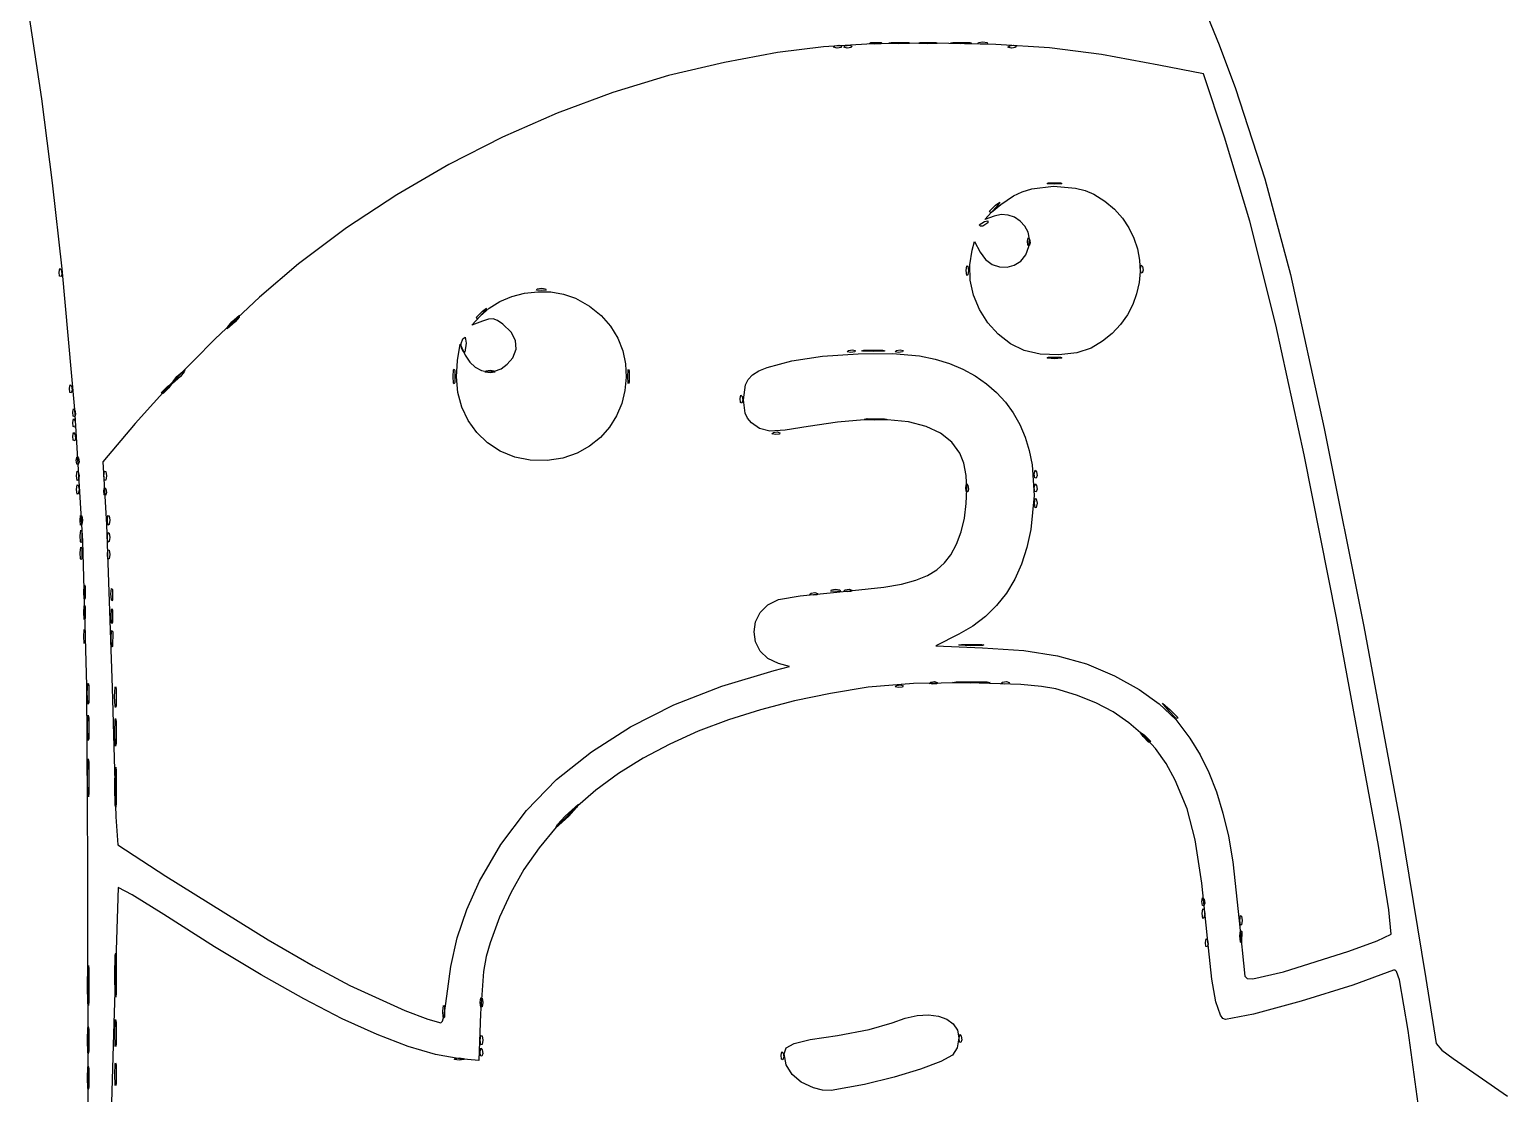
# Model space of a CAD drawing. Extents: x 72 to 326, y 6 to 378.
# Drawn here: x 116.8 to 279.3, y 154.1 to 271.1 of the extents above; entities that cross this region are included whole.
import ezdxf

# ---------------------------------------------------------------- set-up
doc = ezdxf.new("R2010")
doc.units = 0

msp = doc.modelspace()

# ---------------------------------------------------------------- linework, layer by layer
at = {"layer": 'Image'}
for p, q in [((245.723692, 274.089686), (247.636172, 269.424376)), ((118.149953, 263.48301), (116.806616, 272.471205)), ((199.049024, 268.572126), (193.228309, 267.49689)), ((204.109859, 269.216263), (199.049024, 268.572126)), ((209.468443, 269.526141), (204.109859, 269.216263)), ((205.224019, 269.156913), (205.3873, 269.308857)), ((205.614647, 269.081513), (205.224019, 269.156913)), ((205.3873, 269.30884), (205.802893, 269.381642)), ((205.3873, 269.308857), (205.3873, 269.30884)), ((206.057235, 269.127316), (205.614647, 269.081513)), ((205.802893, 269.381642), (206.108535, 269.27915)), ((206.108535, 269.27915), (206.057235, 269.127316)), ((206.352289, 269.156804), (206.51557, 269.308748)), ((206.742917, 269.081404), (206.352289, 269.156804)), ((206.51557, 269.308731), (206.931163, 269.381533)), ((206.51557, 269.308748), (206.51557, 269.308731)), ((207.185505, 269.127207), (206.742917, 269.081404)), ((206.931163, 269.381533), (207.236805, 269.279041)), ((207.236805, 269.279041), (207.185505, 269.127207)), ((209.183678, 269.561694), (209.322202, 269.688297)), ((209.785413, 269.500887), (209.183678, 269.561694)), ((209.3222, 269.688325), (210.45109, 269.674355)), ((209.322202, 269.688297), (209.3222, 269.688325)), ((216.182409, 269.5986), (209.468443, 269.526141)), ((210.446622, 269.546091), (209.785413, 269.500887)), ((210.541869, 269.602686), (210.446622, 269.546091)), ((210.45109, 269.674355), (210.541869, 269.602686)), ((211.322493, 269.636699), (211.577837, 269.698137)), ((211.396035, 269.585638), (211.322493, 269.636699)), ((212.41933, 269.535741), (211.396035, 269.585638)), ((211.577837, 269.698137), (211.57784, 269.698109)), ((211.57784, 269.698109), (213.45932, 269.693001)), ((213.500943, 269.579818), (212.41933, 269.535741)), ((213.45932, 269.693001), (213.637597, 269.630351)), ((213.637597, 269.630351), (213.500943, 269.579818)), ((214.575429, 269.630222), (214.770558, 269.693541)), ((214.670017, 269.578369), (214.575429, 269.630222)), ((215.617224, 269.530465), (214.670017, 269.578369)), ((214.770558, 269.693541), (214.77056, 269.693541)), ((214.77056, 269.693541), (216.46389, 269.693541)), ((216.564431, 269.578369), (215.617224, 269.530465)), ((223.068417, 269.476401), (216.182409, 269.5986)), ((216.46389, 269.693541), (216.65902, 269.630222)), ((216.65902, 269.630222), (216.564431, 269.578369)), ((218.095819, 269.636699), (218.351167, 269.698137)), ((218.169361, 269.585638), (218.095819, 269.636699)), ((219.19266, 269.535741), (218.169361, 269.585638)), ((218.351167, 269.698137), (218.35117, 269.698109)), ((218.35117, 269.698109), (220.23265, 269.693001)), ((220.274273, 269.579818), (219.19266, 269.535741)), ((220.23265, 269.693001), (220.410927, 269.630351)), ((220.410927, 269.630351), (220.274273, 269.579818)), ((221.112542, 269.542736), (221.1684, 269.676782)), ((221.638768, 269.486982), (221.112542, 269.542736)), ((221.1684, 269.676782), (221.638769, 269.755073)), ((221.1684, 269.676782), (221.1684, 269.676782)), ((222.164996, 269.542737), (221.638768, 269.486982)), ((221.638769, 269.755073), (222.109139, 269.676782)), ((222.109139, 269.676782), (222.164996, 269.542737)), ((228.985723, 269.087624), (223.068417, 269.476401)), ((224.414487, 269.156804), (224.577769, 269.308748)), ((224.805116, 269.081404), (224.414487, 269.156804)), ((224.577769, 269.308748), (224.57777, 269.308731)), ((224.57777, 269.308731), (224.993362, 269.381533)), ((225.247704, 269.127207), (224.805116, 269.081404)), ((224.993362, 269.381533), (225.299005, 269.279041)), ((225.299005, 269.279041), (225.247704, 269.127207)), ((234.710246, 268.357707), (228.985723, 269.087624)), ((241.017909, 267.21209), (234.710246, 268.357707)), ((247.636172, 269.424376), (249.429596, 264.63886)), ((193.228309, 267.49689), (187.084804, 266.045088)), ((245.909759, 266.228908), (241.017909, 267.21209)), ((187.084804, 266.045088), (180.940407, 264.177717)), ((248.228099, 259.267428), (245.909759, 266.228908)), ((119.344484, 254.248829), (118.149953, 263.48301)), ((180.940407, 264.177717), (174.836621, 261.914397)), ((249.429596, 264.63886), (252.672691, 254.680715)), ((174.836621, 261.914397), (168.814946, 259.27475)), ((168.814946, 259.27475), (162.916886, 256.278395)), ((251.00997, 250.028745), (248.228099, 259.267428)), ((162.916886, 256.278395), (157.183942, 252.944953)), ((120.387, 244.78), (119.344484, 254.248829)), ((225.958952, 253.255327), (227.034309, 253.57766)), ((227.034309, 253.57766), (229.424406, 253.86578)), ((228.729906, 254.192412), (228.881673, 254.259231)), ((228.803475, 254.137692), (228.729906, 254.192412)), ((229.54019, 254.08714), (228.803475, 254.137692)), ((228.88167, 254.259231), (230.19871, 254.259231)), ((228.881673, 254.259231), (228.88167, 254.259231)), ((229.424406, 253.86578), (231.825653, 253.672414)), ((230.276908, 254.137692), (229.54019, 254.08714)), ((230.19871, 254.259231), (230.350477, 254.192412)), ((230.350477, 254.192412), (230.276908, 254.137692)), ((231.825653, 253.672414), (232.914946, 253.39289)), ((252.672691, 254.680715), (255.47981, 244.16226)), ((157.183942, 252.944953), (151.657615, 249.294045)), ((223.049077, 251.790061), (223.51945, 252.118357)), ((223.51945, 252.118357), (223.191153, 251.647985)), ((223.613101, 251.873786), (225.024994, 252.815365)), ((225.024994, 252.815365), (225.958952, 253.255327)), ((232.914946, 253.39289), (233.868414, 252.990252)), ((233.868414, 252.990252), (235.079498, 252.233023)), ((235.079498, 252.233023), (236.125028, 251.354409)), ((221.862952, 250.197156), (222.597074, 251.008355)), ((222.879752, 250.583747), (221.862952, 250.197156)), ((222.39056, 251.131541), (223.049077, 251.790061)), ((222.446524, 250.993433), (222.39056, 251.131541)), ((222.39056, 251.131541), (222.39056, 251.131541)), ((222.606513, 251.038568), (222.446524, 250.993433)), ((222.597074, 251.008355), (223.613101, 251.873786)), ((223.191153, 251.647985), (222.606513, 251.038568)), ((223.666963, 250.759422), (222.879752, 250.583747)), ((224.433108, 250.707606), (223.666963, 250.759422)), ((225.144877, 250.45727), (224.433108, 250.707606)), ((225.76896, 250.037385), (225.144877, 250.45727)), ((236.125028, 251.354409), (237.005324, 250.371828)), ((237.005324, 250.371828), (237.720704, 249.302697)), ((151.657615, 249.294045), (146.379409, 245.34529)), ((221.26167, 249.632171), (221.845658, 250.004159)), ((221.377168, 249.488332), (221.26167, 249.632171)), ((221.26167, 249.632171), (221.26167, 249.632171)), ((221.647839, 249.495849), (221.377168, 249.488332)), ((222.199745, 249.856272), (221.647839, 249.495849)), ((221.845658, 250.004159), (222.197716, 250.058393)), ((222.197716, 250.058393), (222.199745, 249.856272)), ((226.272048, 249.47692), (225.76896, 250.037385)), ((226.620831, 248.804846), (226.272048, 249.47692)), ((226.781998, 248.050135), (226.620831, 248.804846)), ((237.720704, 249.302697), (238.271487, 248.164433)), ((253.87939, 238.61344), (251.00997, 250.028745)), ((220.47884, 246.8497), (220.749059, 247.790439)), ((220.749059, 247.790439), (221.368152, 246.613079)), ((226.374058, 246.32823), (226.722242, 247.241757)), ((226.5601, 247.82244), (226.6355, 248.213068)), ((226.560117, 247.822441), (226.5601, 247.82244)), ((226.605919, 247.379852), (226.560117, 247.822441)), ((226.757754, 247.328552), (226.605919, 247.379852)), ((226.6355, 248.213068), (226.787444, 248.049787)), ((226.722242, 247.241757), (226.781998, 248.050135)), ((226.860246, 247.634194), (226.757754, 247.328552)), ((226.787444, 248.049787), (226.860246, 247.634194)), ((238.271487, 248.164433), (238.657995, 246.974453)), ((220.202017, 245.221661), (220.47884, 246.8497)), ((221.368152, 246.613079), (221.951775, 245.808964)), ((221.951775, 245.808964), (222.676071, 245.270694)), ((225.11197, 245.182728), (225.817933, 245.639613)), ((225.817933, 245.639613), (226.374058, 246.32823)), ((238.657995, 246.974453), (238.880544, 245.750175)), ((238.880544, 245.750175), (238.939456, 244.509015)), ((120.0678, 244.43565), (120.1432, 244.826278)), ((120.067814, 244.43565), (120.0678, 244.43565)), ((120.113617, 243.993062), (120.067814, 244.43565)), ((120.265454, 243.941762), (120.113617, 243.993062)), ((120.1432, 244.826278), (120.295144, 244.662997)), ((120.367946, 244.247404), (120.265454, 243.941762)), ((120.295144, 244.662997), (120.367946, 244.247404)), ((121.781373, 229.294192), (120.387, 244.78)), ((146.379409, 245.34529), (142.088997, 241.664164)), ((219.8159, 244.592441), (219.871654, 245.118667)), ((219.871655, 244.066213), (219.8159, 244.592441)), ((219.8159, 244.592441), (219.8159, 244.592441)), ((219.871654, 245.118667), (220.0057, 245.062809)), ((220.0057, 244.12207), (219.871655, 244.066213)), ((220.0057, 245.062809), (220.083991, 244.59244)), ((220.083991, 244.59244), (220.0057, 244.12207)), ((220.26552, 243.553395), (220.202017, 245.221661)), ((222.676071, 245.270694), (223.482937, 244.991447)), ((223.482937, 244.991447), (224.314271, 244.964399)), ((224.314271, 244.964399), (225.11197, 245.182728)), ((238.939456, 244.509015), (238.835048, 243.26839)), ((238.9779, 244.81207), (239.0533, 245.202699)), ((238.977917, 244.812071), (238.9779, 244.81207)), ((239.023719, 244.369483), (238.977917, 244.812071)), ((239.175554, 244.318182), (239.023719, 244.369483)), ((239.0533, 245.202699), (239.205244, 245.039417)), ((239.278046, 244.623825), (239.175554, 244.318182)), ((239.205244, 245.039417), (239.278046, 244.623825)), ((255.47981, 244.16226), (259.202193, 227.216751)), ((171.253714, 242.099111), (172.700522, 242.271386)), ((172.570145, 242.449954), (172.626, 242.584)), ((173.096371, 242.3942), (172.570145, 242.449954)), ((172.626, 242.584), (173.09637, 242.662291)), ((172.626, 242.584), (172.626, 242.584)), ((172.700522, 242.271386), (174.147085, 242.24312)), ((173.09637, 242.662291), (173.566739, 242.584)), ((173.622596, 242.449955), (173.096371, 242.3942)), ((173.566739, 242.584), (173.622596, 242.449955)), ((174.147085, 242.24312), (175.548438, 242.005842)), ((220.640655, 241.900415), (220.26552, 243.553395)), ((238.835048, 243.26839), (238.567641, 242.045718)), ((142.088997, 241.664164), (137.231318, 237.07912)), ((167.361463, 240.463731), (168.539221, 241.186815)), ((168.539221, 241.186815), (169.851626, 241.734764)), ((169.851626, 241.734764), (171.253714, 242.099111)), ((175.548438, 242.005842), (176.859618, 241.551084)), ((176.859618, 241.551084), (178.400193, 240.694155)), ((178.400193, 240.694155), (179.683759, 239.656895)), ((221.298729, 240.318232), (220.640655, 241.900415)), ((238.137553, 240.858416), (237.545105, 239.7239)), ((238.567641, 242.045718), (238.137553, 240.858416)), ((139.417298, 238.948), (138.54806, 238.195407)), ((138.61525, 238.416481), (139.041, 238.948)), ((139.041, 238.948), (139.910238, 239.70059)), ((139.041, 238.948), (139.041, 238.948)), ((139.843048, 239.479517), (139.417298, 238.948)), ((139.910238, 239.70059), (139.843048, 239.479517)), ((165.462601, 238.595729), (166.363318, 239.573984)), ((166.637511, 239.039207), (165.462601, 238.595729)), ((165.9462, 239.46651), (166.604717, 240.12503)), ((166.002164, 239.328402), (165.9462, 239.46651)), ((165.9462, 239.46651), (165.9462, 239.46651)), ((166.162153, 239.373537), (166.002164, 239.328402)), ((166.74679, 239.982954), (166.162153, 239.373537)), ((166.363318, 239.573984), (167.361463, 240.463731)), ((166.604717, 240.12503), (167.075089, 240.453326)), ((167.286936, 239.244314), (166.637511, 239.039207)), ((167.075089, 240.453326), (166.74679, 239.982954)), ((167.789373, 239.269753), (167.286936, 239.244314)), ((168.270318, 239.096682), (167.789373, 239.269753)), ((168.855271, 238.706261), (168.270318, 239.096682)), ((179.683759, 239.656895), (180.715784, 238.470517)), ((222.211046, 238.862358), (221.298729, 240.318232)), ((237.545105, 239.7239), (236.790614, 238.659589)), ((138.54806, 238.195407), (138.61525, 238.416481)), ((169.769353, 237.831933), (168.855271, 238.706261)), ((170.261523, 236.901731), (169.769353, 237.831933)), ((180.715784, 238.470517), (181.501733, 237.166238)), ((223.348913, 237.588303), (222.211046, 238.862358)), ((224.683636, 236.55158), (223.348913, 237.588303)), ((235.874402, 237.682899), (234.796786, 236.811248)), ((236.790614, 238.659589), (235.874402, 237.682899)), ((257.002664, 224.30773), (253.87939, 238.61344)), ((137.231318, 237.07912), (132.462834, 232.233286)), ((163.87667, 234.6968), (164.154755, 236.50153)), ((164.154755, 236.50153), (164.732621, 235.30018)), ((164.291243, 236.577404), (164.471477, 237.100134)), ((164.32935, 236.065324), (164.291243, 236.577404)), ((164.32935, 236.065319), (164.32935, 236.065324)), ((164.53461, 235.654466), (164.32935, 236.065319)), ((164.471477, 237.100134), (164.732267, 237.275039)), ((164.812957, 236.59564), (164.687999, 235.610694)), ((164.732267, 237.275039), (164.812957, 236.59564)), ((169.940601, 235.008371), (170.321899, 235.949322)), ((170.321899, 235.949322), (170.261523, 236.901731)), ((181.501733, 237.166238), (182.047076, 235.775271)), ((182.047076, 235.775271), (182.35728, 234.328831)), ((206.728623, 235.666012), (206.891905, 235.817954)), ((206.891905, 235.81794), (207.307496, 235.890742)), ((206.891905, 235.817954), (206.891905, 235.81794)), ((207.307496, 235.890742), (207.61314, 235.78825)), ((207.61314, 235.78825), (207.561838, 235.636415)), ((208.324667, 235.769486), (208.56316, 235.830354)), ((208.440275, 235.71964), (208.324667, 235.769486)), ((209.59797, 235.673591), (208.440275, 235.71964)), ((208.56315, 235.830354), (210.63278, 235.830354)), ((208.56316, 235.830354), (208.56315, 235.830354)), ((210.755663, 235.71964), (209.59797, 235.673591)), ((210.63278, 235.830354), (210.871271, 235.769486)), ((210.871271, 235.769486), (210.755663, 235.71964)), ((211.996762, 235.666012), (212.160044, 235.817954)), ((212.160044, 235.817954), (212.160045, 235.81794)), ((212.160045, 235.81794), (212.575637, 235.890742)), ((212.575637, 235.890742), (212.88128, 235.78825)), ((212.88128, 235.78825), (212.829979, 235.636415)), ((226.18652, 235.8077), (224.683636, 236.55158)), ((226.186526, 235.807663), (226.18652, 235.8077)), ((227.951913, 235.414011), (226.186526, 235.807663)), ((233.558086, 236.062052), (231.982869, 235.553117)), ((234.796786, 236.811248), (233.558086, 236.062052)), ((163.74784, 232.903192), (163.87667, 234.6968)), ((164.687999, 235.610694), (164.53461, 235.654466)), ((164.732621, 235.30018), (165.221893, 234.521822)), ((165.221893, 234.521822), (165.820246, 233.951908)), ((168.675732, 233.791913), (169.347937, 234.290636)), ((169.347937, 234.290636), (169.940601, 235.008371)), ((182.35728, 234.328831), (182.437812, 232.858133)), ((197.942403, 233.945955), (200.635438, 234.647472)), ((200.635438, 234.647472), (204.018518, 235.164596)), ((204.018518, 235.164596), (207.923107, 235.44895)), ((207.119252, 235.590613), (206.728623, 235.666012)), ((207.561838, 235.636415), (207.119252, 235.590613)), ((207.923107, 235.44895), (211.698835, 235.474308)), ((211.698835, 235.474308), (214.695338, 235.214445)), ((212.387391, 235.590613), (211.996762, 235.666012)), ((212.829979, 235.636415), (212.387391, 235.590613)), ((214.695338, 235.214445), (216.399556, 234.847129)), ((216.399556, 234.847129), (217.988834, 234.35343)), ((217.988834, 234.35343), (219.46095, 233.736813)), ((229.999086, 235.333133), (227.951913, 235.414011)), ((228.729941, 235.000869), (228.881708, 235.06769)), ((228.80351, 234.946149), (228.729941, 235.000869)), ((229.540225, 234.895597), (228.80351, 234.946149)), ((228.881705, 235.06769), (230.198745, 235.06769)), ((228.881708, 235.06769), (228.881705, 235.06769)), ((230.276943, 234.946149), (229.540225, 234.895597)), ((231.982869, 235.553117), (229.999086, 235.333133)), ((230.198745, 235.06769), (230.350512, 235.000869)), ((230.350512, 235.000869), (230.276943, 234.946149)), ((133.396603, 232.92682), (132.527365, 232.17423)), ((132.594555, 232.395303), (133.020305, 232.92682)), ((133.020305, 232.92682), (133.889543, 233.679413)), ((133.020305, 232.92682), (133.020305, 232.92682)), ((133.822353, 233.458339), (133.396603, 232.92682)), ((133.889543, 233.679413), (133.822353, 233.458339)), ((163.399405, 232.92682), (163.449957, 233.663537)), ((163.399405, 232.926817), (163.399405, 232.92682)), ((163.449957, 232.190102), (163.399405, 232.926817)), ((163.449957, 233.663537), (163.504677, 233.737106)), ((163.504677, 233.737106), (163.571496, 233.58534)), ((163.571496, 233.58534), (163.571496, 232.2683)), ((163.912637, 231.18756), (163.74784, 232.903192)), ((165.820246, 233.951908), (166.496244, 233.592198)), ((166.496244, 233.592198), (167.218448, 233.444455)), ((166.926565, 233.418228), (166.98242, 233.552274)), ((167.452791, 233.362474), (166.926565, 233.418228)), ((166.98242, 233.552274), (167.452791, 233.630565)), ((166.98242, 233.552274), (166.98242, 233.552274)), ((167.218448, 233.444455), (167.955424, 233.510439)), ((167.452791, 233.630565), (167.923162, 233.552274)), ((167.979017, 233.418229), (167.452791, 233.362474)), ((167.923162, 233.552274), (167.979017, 233.418229)), ((167.955424, 233.510439), (168.675732, 233.791913)), ((182.437812, 232.858133), (182.294139, 231.394393)), ((182.590505, 232.92682), (182.641057, 233.663537)), ((182.590505, 232.926817), (182.590505, 232.92682)), ((182.641057, 232.190102), (182.590505, 232.926817)), ((182.641057, 233.663537), (182.695777, 233.737106)), ((182.695777, 233.737106), (182.762598, 233.58534)), ((182.762598, 233.58534), (182.762598, 232.2683)), ((195.529051, 232.007342), (195.838724, 232.62154)), ((195.838724, 232.62154), (196.323393, 233.132682)), ((196.323393, 233.132682), (197.01423, 233.565807)), ((197.01423, 233.565807), (197.942403, 233.945955)), ((219.46095, 233.736813), (220.813686, 233.000744)), ((220.813686, 233.000744), (222.044823, 232.14869)), ((121.196705, 231.64114), (121.272105, 232.031769)), ((121.196719, 231.641141), (121.196705, 231.64114)), ((121.242522, 231.198554), (121.196719, 231.641141)), ((121.394359, 231.147252), (121.242522, 231.198554)), ((121.272105, 232.031769), (121.424049, 231.868487)), ((121.496851, 231.452896), (121.394359, 231.147252)), ((121.424049, 231.868487), (121.496851, 231.452896)), ((132.462834, 232.233286), (128.440009, 227.76979)), ((131.327, 231.188), (131.98552, 231.846517)), ((131.382964, 231.049891), (131.327, 231.188)), ((131.327, 231.188), (131.327, 231.188)), ((131.542953, 231.095026), (131.382964, 231.049891)), ((132.127593, 231.704444), (131.542953, 231.095026)), ((131.98552, 231.846517), (132.45589, 232.174816)), ((132.45589, 232.174816), (132.127593, 231.704444)), ((132.527365, 232.17423), (132.594555, 232.395303)), ((163.504677, 232.116533), (163.449957, 232.190102)), ((163.571496, 232.2683), (163.504677, 232.116533)), ((164.355028, 229.57703), (163.912637, 231.18756)), ((182.294139, 231.394393), (181.93173, 229.968824)), ((182.695777, 232.116533), (182.641057, 232.190102)), ((182.762598, 232.2683), (182.695777, 232.116533)), ((194.9514, 230.512325), (195.026799, 230.902954)), ((195.026799, 230.902954), (195.178741, 230.739672)), ((195.310018, 230.369622), (195.529051, 232.007342)), ((222.044823, 232.14869), (223.152139, 231.184118)), ((223.152139, 231.184118), (224.133417, 230.110492)), ((121.5737, 229.007145), (121.6491, 229.397774)), ((121.6491, 229.397774), (121.801044, 229.234492)), ((122.649234, 214.810035), (121.781373, 229.294192)), ((121.801044, 229.234492), (121.873846, 228.8189)), ((165.058979, 228.098726), (164.355028, 229.57703)), ((181.93173, 229.968824), (181.356051, 228.612641)), ((194.951414, 230.512325), (194.9514, 230.512325)), ((194.997217, 230.069739), (194.951414, 230.512325)), ((195.149051, 230.018437), (194.997217, 230.069739)), ((195.251543, 230.324081), (195.149051, 230.018437)), ((195.178741, 230.739672), (195.251543, 230.324081)), ((195.50005, 228.902819), (195.310018, 230.369622)), ((224.133417, 230.110492), (224.986437, 228.931281)), ((121.573717, 229.007146), (121.5737, 229.007145)), ((121.619519, 228.564558), (121.573717, 229.007146)), ((121.57442, 227.878124), (121.64982, 228.268753)), ((121.574437, 227.878124), (121.57442, 227.878124)), ((121.620239, 227.435537), (121.574437, 227.878124)), ((121.771354, 228.513257), (121.619519, 228.564558)), ((121.64982, 228.268753), (121.801764, 228.105471)), ((121.873846, 228.8189), (121.771354, 228.513257)), ((121.874566, 227.689879), (121.772074, 227.384236)), ((121.801764, 228.105471), (121.874566, 227.689879)), ((128.440009, 227.76979), (124.875039, 223.55367)), ((166.008457, 226.779776), (165.058979, 228.098726)), ((181.356051, 228.612641), (180.57257, 227.357059)), ((195.782761, 228.349498), (195.50005, 228.902819)), ((196.221691, 227.829622), (195.782761, 228.349498)), ((197.081235, 227.204127), (196.221691, 227.829622)), ((205.666197, 227.931713), (202.447681, 227.431189)), ((208.580621, 228.181503), (205.666197, 227.931713)), ((211.180932, 228.182313), (208.580621, 228.181503)), ((208.688549, 228.243659), (208.943897, 228.305098)), ((208.762091, 228.192596), (208.688549, 228.243659)), ((209.78539, 228.142699), (208.762091, 228.192596)), ((208.943897, 228.305098), (208.9439, 228.30507)), ((208.9439, 228.30507), (210.82538, 228.299962)), ((210.867003, 228.186778), (209.78539, 228.142699)), ((210.82538, 228.299962), (211.003657, 228.237312)), ((211.003657, 228.237312), (210.867003, 228.186778)), ((213.45711, 227.935898), (211.180932, 228.182313)), ((215.399134, 227.444011), (213.45711, 227.935898)), ((224.986437, 228.931281), (225.708978, 227.64995)), ((225.708978, 227.64995), (226.298821, 226.269965)), ((121.573, 226.373), (121.6484, 226.763628)), ((121.573017, 226.373), (121.573, 226.373)), ((121.618819, 225.930412), (121.573017, 226.373)), ((121.772074, 227.384236), (121.620239, 227.435537)), ((121.6484, 226.763628), (121.800344, 226.600347)), ((121.873146, 226.184754), (121.770654, 225.879112)), ((121.800344, 226.600347), (121.873146, 226.184754)), ((167.187428, 225.647304), (166.008457, 226.779776)), ((179.586754, 226.233294), (178.404072, 225.272558)), ((180.57257, 227.357059), (179.586754, 226.233294)), ((198.219987, 226.94109), (197.081235, 227.204127)), ((199.916088, 227.022711), (198.219987, 226.94109)), ((198.450818, 226.634992), (198.614099, 226.786934)), ((198.841446, 226.559593), (198.450818, 226.634992)), ((198.614099, 226.786934), (198.6141, 226.78692)), ((198.6141, 226.78692), (199.029693, 226.859722)), ((199.284035, 226.605395), (198.841446, 226.559593)), ((199.029693, 226.859722), (199.335335, 226.75723)), ((199.335335, 226.75723), (199.284035, 226.605395)), ((202.447681, 227.431189), (199.916088, 227.022711)), ((216.996984, 226.708406), (215.399134, 227.444011)), ((218.24064, 225.730837), (216.996984, 226.708406)), ((226.298821, 226.269965), (226.753748, 224.794793)), ((259.202193, 227.216751), (263.543775, 205.438935)), ((121.770654, 225.879112), (121.618819, 225.930412)), ((168.57986, 224.728437), (167.187428, 225.647304)), ((170.16972, 224.0503), (168.57986, 224.728437)), ((177.02999, 224.506069), (175.469976, 223.965039)), ((178.404072, 225.272558), (177.02999, 224.506069)), ((219.120081, 224.513059), (218.24064, 225.730837)), ((219.545263, 223.388617), (219.120081, 224.513059)), ((226.753748, 224.794793), (227.071537, 223.2279)), ((260.546099, 206.397828), (257.002664, 224.30773)), ((121.95, 223.739), (122.025399, 224.129629)), ((121.950014, 223.739), (121.95, 223.739)), ((121.995817, 223.296414), (121.950014, 223.739)), ((122.147651, 223.245112), (121.995817, 223.296414)), ((122.025399, 224.129629), (122.177341, 223.966347)), ((122.250143, 223.550756), (122.147651, 223.245112)), ((122.177341, 223.966347), (122.250143, 223.550756)), ((124.875039, 223.55367), (125.283719, 216.66906)), ((170.169748, 224.050251), (170.16972, 224.0503)), ((171.878332, 223.722867), (170.169748, 224.050251)), ((173.729498, 223.680684), (171.878332, 223.722867)), ((175.469976, 223.965039), (173.729498, 223.680684)), ((219.801332, 222.03752), (219.545263, 223.388617)), ((227.071537, 223.2279), (227.286828, 219.832817)), ((121.98042, 222.014184), (122.036174, 222.54041)), ((122.036175, 221.487956), (121.98042, 222.014184)), ((121.98042, 222.014184), (121.98042, 222.014184)), ((122.036174, 222.54041), (122.17022, 222.484552)), ((122.17022, 221.543813), (122.036175, 221.487956)), ((122.17022, 222.484552), (122.248511, 222.014183)), ((122.248511, 222.014183), (122.17022, 221.543813)), ((124.99079, 222.014184), (125.046544, 222.54041)), ((125.046545, 221.487956), (124.99079, 222.014184)), ((124.99079, 222.014184), (124.99079, 222.014184)), ((125.046544, 222.54041), (125.18059, 222.484552)), ((125.18059, 221.543813), (125.046545, 221.487956)), ((125.18059, 222.484552), (125.258881, 222.014183)), ((125.258881, 222.014183), (125.18059, 221.543813)), ((219.7866, 220.729128), (219.862, 221.119756)), ((219.894739, 220.533996), (219.801332, 222.03752)), ((219.862, 221.119756), (220.013944, 220.956475)), ((227.31242, 222.23416), (227.38782, 222.624789)), ((227.312434, 222.234161), (227.31242, 222.23416)), ((227.358237, 221.791573), (227.312434, 222.234161)), ((227.31342, 220.728504), (227.38882, 221.119132)), ((227.510074, 221.740272), (227.358237, 221.791573)), ((227.38782, 222.624789), (227.539764, 222.461507)), ((227.38882, 221.119132), (227.540764, 220.955851)), ((227.612566, 222.045915), (227.510074, 221.740272)), ((227.539764, 222.461507), (227.612566, 222.045915)), ((121.97942, 220.50947), (122.035174, 221.035698)), ((122.035175, 219.983245), (121.97942, 220.50947)), ((121.97942, 220.50947), (121.97942, 220.50947)), ((122.035174, 221.035698), (122.16922, 220.979841)), ((122.16922, 220.039102), (122.035175, 219.983245)), ((122.16922, 220.979841), (122.247511, 220.509471)), ((122.247511, 220.509471), (122.16922, 220.039102)), ((124.96, 220.35283), (125.0354, 220.743459)), ((124.960017, 220.352831), (124.96, 220.35283)), ((125.005819, 219.910244), (124.960017, 220.352831)), ((125.157654, 219.858942), (125.005819, 219.910244)), ((125.0354, 220.743459), (125.187344, 220.580177)), ((125.260146, 220.164586), (125.157654, 219.858942)), ((125.187344, 220.580177), (125.260146, 220.164586)), ((219.786617, 220.729129), (219.7866, 220.729128)), ((219.832419, 220.28654), (219.786617, 220.729129)), ((219.831938, 218.95227), (219.894739, 220.533996)), ((219.984254, 220.23524), (219.832419, 220.28654)), ((220.086746, 220.540882), (219.984254, 220.23524)), ((220.013944, 220.956475), (220.086746, 220.540882)), ((227.286828, 219.832817), (226.926938, 216.112445)), ((227.313434, 220.728504), (227.31342, 220.728504)), ((227.359237, 220.285916), (227.313434, 220.728504)), ((227.34242, 219.00429), (227.398174, 219.530516)), ((227.511074, 220.234616), (227.359237, 220.285916)), ((227.398174, 219.530516), (227.53222, 219.474661)), ((227.613566, 220.540258), (227.511074, 220.234616)), ((227.53222, 219.474661), (227.610511, 219.00429)), ((227.540764, 220.955851), (227.613566, 220.540258)), ((219.619381, 217.366568), (219.831938, 218.95227)), ((227.398175, 218.478064), (227.34242, 219.00429)), ((227.34242, 219.00429), (227.34242, 219.00429)), ((227.53222, 218.533919), (227.398175, 218.478064)), ((227.610511, 219.00429), (227.53222, 218.533919)), ((122.35563, 217.12296), (122.411384, 217.649188)), ((122.411384, 216.596735), (122.35563, 217.12296)), ((122.35563, 217.12296), (122.35563, 217.12296)), ((122.411384, 217.649188), (122.54543, 217.593331)), ((122.54543, 216.652592), (122.411384, 216.596735)), ((122.54543, 217.593331), (122.623721, 217.122961)), ((122.623721, 217.122961), (122.54543, 216.652592)), ((125.283719, 216.66906), (125.889088, 198.68376)), ((125.36642, 217.12281), (125.422174, 217.649038)), ((125.422175, 216.596585), (125.36642, 217.12281)), ((125.36642, 217.12281), (125.36642, 217.12281)), ((125.422174, 217.649038), (125.55622, 217.593181)), ((125.55622, 216.652442), (125.422175, 216.596585)), ((125.55622, 217.593181), (125.634511, 217.122811)), ((125.634511, 217.122811), (125.55622, 216.652442)), ((219.263521, 215.851114), (219.619381, 217.366568)), ((122.369972, 215.428998), (122.37, 215.429)), ((122.415176, 214.767789), (122.369972, 215.428998)), ((122.37, 215.429), (122.430807, 216.030735)), ((122.471771, 214.672542), (122.415176, 214.767789)), ((122.430807, 216.030735), (122.55741, 215.892211)), ((122.54344, 214.763321), (122.471771, 214.672542)), ((122.55741, 215.892211), (122.54344, 214.763321)), ((123.095945, 198.889681), (122.649234, 214.810035)), ((125.36642, 215.240854), (125.422174, 215.76708)), ((125.422175, 214.714626), (125.36642, 215.240854)), ((125.36642, 215.240854), (125.36642, 215.240854)), ((125.422174, 215.76708), (125.55622, 215.711222)), ((125.55622, 214.770483), (125.422175, 214.714626)), ((125.55622, 215.711222), (125.634511, 215.240853)), ((125.634511, 215.240853), (125.55622, 214.770483)), ((218.77081, 214.480136), (219.263521, 215.851114)), ((226.926938, 216.112445), (226.498897, 214.136834)), ((122.369972, 213.547998), (122.37, 213.548)), ((122.415176, 212.886788), (122.369972, 213.547998)), ((122.37, 213.548), (122.430807, 214.149734)), ((122.430807, 214.149734), (122.55741, 214.011208)), ((122.55741, 214.011208), (122.54344, 212.882318)), ((125.366, 213.36), (125.421754, 213.886226)), ((125.421754, 212.833774), (125.366, 213.36)), ((125.366, 213.36), (125.366, 213.36)), ((125.421754, 213.886226), (125.5558, 213.830371)), ((125.5558, 213.830371), (125.634091, 213.36)), ((125.634091, 213.36), (125.5558, 212.889629)), ((217.437848, 212.425115), (218.147702, 213.327859)), ((218.147702, 213.327859), (218.77081, 214.480136)), ((226.498897, 214.136834), (225.906978, 212.307974)), ((122.471771, 212.791539), (122.415176, 212.886788)), ((122.54344, 212.882318), (122.471771, 212.791539)), ((125.5558, 212.889629), (125.421754, 212.833774)), ((215.563787, 211.044653), (216.59534, 211.670215)), ((216.59534, 211.670215), (217.437848, 212.425115)), ((225.906978, 212.307974), (225.153148, 210.628737)), ((122.75998, 209.22084), (122.810532, 209.957555)), ((122.810532, 209.957555), (122.865252, 210.031124)), ((122.865252, 210.031124), (122.932071, 209.879357)), ((122.932071, 209.879357), (122.932071, 208.562317)), ((205.596602, 209.209239), (210.770929, 209.758945)), ((210.770929, 209.758945), (212.707974, 210.107523)), ((212.707974, 210.107523), (214.286796, 210.529924)), ((214.286796, 210.529924), (215.563787, 211.044653)), ((225.153148, 210.628737), (224.239376, 209.101996)), ((122.75998, 209.220837), (122.75998, 209.22084)), ((122.810532, 208.484119), (122.75998, 209.220837)), ((122.865252, 208.41055), (122.810532, 208.484119)), ((122.932071, 208.562317), (122.865252, 208.41055)), ((125.756372, 209.032694), (125.7564, 209.032696)), ((125.801576, 208.371485), (125.756372, 209.032694)), ((125.7564, 209.032696), (125.817207, 209.634431)), ((125.858171, 208.276236), (125.801576, 208.371485)), ((125.817207, 209.634431), (125.94381, 209.495904)), ((125.92984, 208.367014), (125.858171, 208.276236)), ((125.94381, 209.495904), (125.92984, 208.367014)), ((197.986576, 207.833151), (199.161002, 208.415902)), ((199.161002, 208.415902), (201.553503, 208.80535)), ((201.553503, 208.80535), (205.596602, 209.209239)), ((202.589898, 208.949666), (202.75318, 209.10161)), ((202.980527, 208.874266), (202.589898, 208.949666)), ((202.75318, 209.101596), (203.168772, 209.174398)), ((202.75318, 209.10161), (202.75318, 209.101596)), ((203.423114, 208.920069), (202.980527, 208.874266)), ((203.168772, 209.174398), (203.474415, 209.071906)), ((203.474415, 209.071906), (203.423114, 208.920069)), ((204.931542, 209.336012), (204.9874, 209.470058)), ((205.457768, 209.280258), (204.931542, 209.336012)), ((204.9874, 209.470058), (205.457769, 209.548349)), ((204.9874, 209.470058), (204.9874, 209.470058)), ((205.983996, 209.336013), (205.457768, 209.280258)), ((205.457769, 209.548349), (205.928139, 209.470058)), ((205.928139, 209.470058), (205.983996, 209.336013)), ((206.352448, 209.3252), (206.515729, 209.477142)), ((206.743076, 209.249801), (206.352448, 209.3252)), ((206.515729, 209.477142), (206.51573, 209.477128)), ((206.51573, 209.477128), (206.931323, 209.54993)), ((207.185665, 209.295603), (206.743076, 209.249801)), ((206.931323, 209.54993), (207.236965, 209.447438)), ((207.236965, 209.447438), (207.185665, 209.295603)), ((224.239376, 209.101996), (223.167631, 207.730624)), ((122.75963, 206.962298), (122.810182, 207.699013)), ((122.75963, 206.962295), (122.75963, 206.962298)), ((122.810182, 206.225577), (122.75963, 206.962295)), ((122.810182, 207.699013), (122.864902, 207.772582)), ((122.864902, 207.772582), (122.931721, 207.620815)), ((122.931721, 207.620815), (122.931721, 206.303775)), ((125.77, 206.586), (125.820552, 207.322717)), ((125.77, 206.585997), (125.77, 206.586)), ((125.820552, 205.849282), (125.77, 206.585997)), ((125.820552, 207.322717), (125.875272, 207.396286)), ((125.875272, 207.396286), (125.942091, 207.24452)), ((125.942091, 207.24452), (125.942091, 205.92748)), ((196.647439, 205.955628), (197.148799, 206.982566)), ((197.148799, 206.982566), (197.986576, 207.833151)), ((221.939881, 206.517493), (220.558093, 205.465476)), ((223.167631, 207.730624), (221.939881, 206.517493)), ((122.76, 204.329), (122.810552, 205.065717)), ((122.864902, 206.152008), (122.810182, 206.225577)), ((122.810552, 205.065717), (122.865272, 205.139286)), ((122.931721, 206.303775), (122.864902, 206.152008)), ((122.865272, 205.139286), (122.932091, 204.98752)), ((122.932091, 204.98752), (122.932091, 203.67048)), ((125.77794, 204.14084), (125.831377, 204.953879)), ((125.875272, 205.775713), (125.820552, 205.849282)), ((125.831377, 204.953879), (125.885045, 205.006649)), ((125.942091, 205.92748), (125.875272, 205.775713)), ((125.885045, 205.006649), (125.949187, 204.794969)), ((196.482265, 204.843821), (196.647439, 205.955628)), ((196.653047, 203.738627), (196.482265, 204.843821)), ((220.558093, 205.465476), (219.024238, 204.577445)), ((265.150262, 181.348195), (260.546099, 206.397828)), ((263.543775, 205.438935), (267.57635, 183.657032)), ((122.76, 204.328997), (122.76, 204.329)), ((122.810552, 203.592282), (122.76, 204.328997)), ((122.865272, 203.518713), (122.810552, 203.592282)), ((122.932091, 203.67048), (122.865272, 203.518713)), ((125.777946, 204.140844), (125.77794, 204.14084)), ((125.822886, 203.269966), (125.777946, 204.140844)), ((125.875704, 203.154573), (125.822886, 203.269966)), ((125.941595, 203.289789), (125.875704, 203.154573)), ((125.949187, 204.794969), (125.941595, 203.289789)), ((197.159552, 202.731529), (196.653047, 203.738627)), ((219.024238, 204.577445), (216.483738, 203.306485)), ((216.483738, 203.306485), (221.601228, 203.09584)), ((218.994085, 203.413419), (219.2934, 203.472826)), ((219.088149, 203.364211), (218.994085, 203.413419)), ((220.32148, 203.316715), (219.088149, 203.364211)), ((219.2934, 203.472826), (221.55118, 203.468988)), ((219.2934, 203.472826), (219.2934, 203.472826)), ((221.614037, 203.359861), (220.32148, 203.316715)), ((221.55118, 203.468988), (221.77221, 203.408675)), ((221.77221, 203.408675), (221.614037, 203.359861)), ((198.00155, 201.91401), (197.159552, 202.731529)), ((199.17881, 201.377552), (198.00155, 201.91401)), ((221.601228, 203.09584), (226.149162, 202.783538)), ((226.149162, 202.783538), (229.847389, 202.21507)), ((229.847389, 202.21507), (233.05376, 201.314289)), ((192.942774, 198.872489), (198.68477, 200.6081)), ((198.68477, 200.6081), (200.3781, 201.051665)), ((200.3781, 201.051665), (199.17881, 201.377552)), ((233.05376, 201.314289), (236.126128, 200.00505)), ((236.126128, 200.00505), (238.840167, 198.515731)), ((123.226869, 179.09528), (123.095945, 198.889681)), ((123.1566, 198.1201), (123.206497, 199.143399)), ((123.206497, 199.143399), (123.257558, 199.216941)), ((123.257558, 199.216941), (123.318996, 198.961593)), ((123.318996, 198.961593), (123.313888, 197.080113)), ((125.889088, 198.68376), (126.293092, 184.49596)), ((126.167, 197.743), (126.216897, 198.766295)), ((126.216897, 198.766295), (126.26796, 198.839837)), ((126.26796, 198.839837), (126.329399, 198.584493)), ((126.329399, 198.584493), (126.324291, 196.703013)), ((187.677796, 196.799875), (192.942774, 198.872489)), ((209.033187, 198.748916), (204.886791, 198.070419)), ((214.009322, 199.149768), (209.033187, 198.748916)), ((211.997318, 198.78886), (212.1606, 198.940804)), ((212.387947, 198.71346), (211.997318, 198.78886)), ((212.1606, 198.94079), (212.576192, 199.013592)), ((212.1606, 198.940804), (212.1606, 198.94079)), ((212.830534, 198.759263), (212.387947, 198.71346)), ((212.576192, 199.013592), (212.881835, 198.9111)), ((212.881835, 198.9111), (212.830534, 198.759263)), ((220.113697, 199.245894), (214.009322, 199.149768)), ((215.760408, 199.165266), (215.923689, 199.317208)), ((216.151036, 199.089867), (215.760408, 199.165266)), ((215.923689, 199.317208), (215.92369, 199.317194)), ((215.92369, 199.317194), (216.339283, 199.389996)), ((216.593625, 199.135669), (216.151036, 199.089867)), ((216.339283, 199.389996), (216.644925, 199.287504)), ((216.644925, 199.287504), (216.593625, 199.135669)), ((218.302418, 199.281846), (218.73361, 199.336916)), ((218.458072, 199.236433), (218.302418, 199.281846)), ((220.32152, 199.193429), (218.458072, 199.236433)), ((218.73361, 199.336916), (218.73362, 199.337089)), ((218.73362, 199.337089), (222.12028, 199.334831)), ((225.842442, 199.049977), (220.113697, 199.245894)), ((222.246905, 199.234106), (220.32152, 199.193429)), ((222.12028, 199.334831), (222.469604, 199.279283)), ((222.469604, 199.279283), (222.246905, 199.234106)), ((223.662628, 199.165266), (223.825909, 199.317208)), ((224.053256, 199.089867), (223.662628, 199.165266)), ((223.825909, 199.317208), (223.82591, 199.317194)), ((223.82591, 199.317194), (224.241503, 199.389996)), ((224.495845, 199.135669), (224.053256, 199.089867)), ((224.241503, 199.389996), (224.547145, 199.287504)), ((224.547145, 199.287504), (224.495845, 199.135669)), ((228.095994, 198.846465), (225.842442, 199.049977)), ((229.691687, 198.574698), (228.095994, 198.846465)), ((231.966832, 197.891917), (229.691687, 198.574698)), ((238.840167, 198.515731), (241.051288, 196.943079)), ((123.156625, 198.120103), (123.1566, 198.1201)), ((123.200704, 197.038501), (123.156625, 198.120103)), ((123.251238, 196.90184), (123.200704, 197.038501)), ((123.313888, 197.080113), (123.251238, 196.90184)), ((126.167028, 197.743003), (126.167, 197.743)), ((126.211107, 196.661401), (126.167028, 197.743003)), ((126.324291, 196.703013), (126.261641, 196.52474)), ((182.893229, 194.392686), (187.677796, 196.799875)), ((200.943765, 197.246229), (197.204744, 196.276775)), ((204.886791, 198.070419), (200.943765, 197.246229)), ((234.062464, 197.043501), (231.966832, 197.891917)), ((235.977431, 196.030333), (234.062464, 197.043501)), ((241.051288, 196.943079), (242.875754, 195.191317)), ((242.111, 196.14432), (241.394159, 196.990986)), ((241.394159, 196.990986), (242.240825, 196.274148)), ((123.16579, 194.356444), (123.213286, 195.589775)), ((123.213286, 195.589775), (123.262494, 195.683839)), ((123.262494, 195.683839), (123.321901, 195.384524)), ((123.321901, 195.384524), (123.318063, 193.126744)), ((126.18, 193.792), (126.224583, 195.160189)), ((126.261641, 196.52474), (126.211107, 196.661401)), ((126.224583, 195.160189), (126.272841, 195.296815)), ((126.272841, 195.296815), (126.331771, 195.01496)), ((193.670362, 195.162486), (190.341255, 193.903792)), ((197.204744, 196.276775), (193.670362, 195.162486)), ((237.710582, 194.853296), (235.977431, 196.030333)), ((242.851865, 195.374607), (242.111, 196.14432)), ((242.111, 196.14432), (242.111, 196.14432)), ((242.240825, 196.274148), (243.087491, 195.427482)), ((243.029647, 195.300559), (242.851865, 195.374607)), ((242.875754, 195.191317), (244.429828, 193.16467)), ((243.087491, 195.427482), (243.029647, 195.300559)), ((123.208936, 193.063886), (123.16579, 194.356444)), ((123.16579, 194.356444), (123.16579, 194.356444)), ((126.224583, 192.423812), (126.18, 193.792)), ((126.18, 193.792), (126.18, 193.792)), ((126.331771, 195.01496), (126.331771, 192.56904)), ((178.592465, 191.65335), (182.893229, 194.392686)), ((190.341255, 193.903792), (187.218059, 192.50112)), ((239.260765, 193.513271), (237.710582, 194.853296)), ((239.276, 193.322), (238.947703, 193.792372)), ((238.947703, 193.792372), (239.418073, 193.464076)), ((240.626828, 192.011141), (239.260765, 193.513271)), ((239.418073, 193.464076), (240.076593, 192.805556)), ((123.25775, 192.905713), (123.208936, 193.063886)), ((123.318063, 193.126744), (123.25775, 192.905713)), ((126.272842, 192.287184), (126.224583, 192.423812)), ((126.331771, 192.56904), (126.272842, 192.287184)), ((187.218059, 192.50112), (184.301408, 190.954902)), ((239.86064, 192.712583), (239.276, 193.322)), ((239.276, 193.322), (239.276, 193.322)), ((240.020629, 192.667448), (239.86064, 192.712583)), ((240.076593, 192.805556), (240.020629, 192.667448)), ((241.807619, 190.34779), (240.626828, 192.011141)), ((244.429828, 193.16467), (245.543435, 191.323182)), ((123.183, 188.71247), (123.223683, 190.637857)), ((123.223683, 190.637857), (123.268856, 190.860556)), ((123.268856, 190.860556), (123.324402, 190.51123)), ((123.324402, 190.51123), (123.32666, 187.12457)), ((174.778895, 188.584295), (178.592465, 191.65335)), ((184.301408, 190.954902), (181.591937, 189.265565)), ((242.801987, 188.524098), (241.807619, 190.34779)), ((245.543435, 191.323182), (246.513816, 189.356516)), ((123.183001, 188.71248), (123.183, 188.71247)), ((123.22603, 186.849031), (123.183001, 188.71248)), ((126.195, 187.772), (126.2364, 189.771659)), ((126.2364, 189.771659), (126.281214, 189.971348)), ((126.281214, 189.971348), (126.335939, 189.55941)), ((126.335939, 189.55941), (126.335939, 185.9846)), ((171.455911, 185.18795), (174.778895, 188.584295)), ((181.591937, 189.265565), (179.090282, 187.433539)), ((246.513816, 189.356516), (247.350056, 187.230857)), ((123.32666, 187.12457), (123.271491, 186.693376)), ((126.2364, 185.772347), (126.195, 187.77201)), ((126.195, 187.77201), (126.195, 187.772)), ((179.090282, 187.433539), (176.797078, 185.459253)), ((244.108374, 185.392911), (242.801987, 188.524098)), ((247.350056, 187.230857), (248.061237, 184.912386)), ((123.271491, 186.693376), (123.22603, 186.849031)), ((126.281214, 185.572659), (126.2364, 185.772347)), ((126.335939, 185.9846), (126.281214, 185.572659)), ((176.797078, 185.459253), (174.712959, 183.343137)), ((175.73, 184.573), (177.19467, 185.89004)), ((176.952572, 185.50316), (176.1063, 184.573)), ((177.19467, 185.89004), (176.952572, 185.50316)), ((245.016673, 181.962848), (244.108374, 185.392911)), ((126.293092, 184.49596), (126.500401, 181.40887)), ((168.626906, 181.466742), (171.455911, 185.18795)), ((176.1063, 184.573), (174.64163, 183.25597)), ((174.883728, 183.642849), (175.73, 184.573)), ((175.73, 184.573), (175.73, 184.573)), ((248.061237, 184.912386), (248.656443, 182.367289)), ((174.712959, 183.343137), (172.838562, 181.085619)), ((174.64163, 183.25597), (174.883728, 183.642849)), ((248.656443, 182.367289), (249.144758, 179.561748)), ((267.57635, 183.657032), (270.37171, 166.69926)), ((126.500401, 181.40887), (131.781851, 177.97647)), ((166.29527, 177.4231), (168.626906, 181.466742)), ((172.838562, 181.085619), (171.174521, 178.687128)), ((245.731002, 177.203786), (245.016673, 181.962848)), ((266.300775, 174.245094), (265.150262, 181.348195)), ((123.236775, 152.92128), (123.226869, 179.09528)), ((249.144758, 179.561748), (249.837048, 173.03407)), ((131.781851, 177.97647), (143.048026, 170.96148)), ((164.905463, 174.292108), (166.29527, 177.4231)), ((171.174521, 178.687128), (169.721471, 176.148095)), ((246.455477, 170.085598), (245.731002, 177.203786)), ((126.560942, 176.732838), (126.052384, 160.629138)), ((128.096888, 175.920556), (126.560942, 176.732838)), ((131.564632, 173.742538), (128.096888, 175.920556)), ((169.721471, 176.148095), (168.480048, 173.468948)), ((245.750338, 175.196998), (245.825738, 175.587626)), ((245.825738, 175.587626), (245.977682, 175.424345)), ((163.853733, 171.178904), (164.905463, 174.292108)), ((245.750355, 175.196998), (245.750338, 175.196998)), ((245.796157, 174.75441), (245.750355, 175.196998)), ((245.781, 173.84877), (245.836754, 174.374998)), ((245.947992, 174.70311), (245.796157, 174.75441)), ((245.836754, 174.374998), (245.9708, 174.319141)), ((246.050484, 175.008752), (245.947992, 174.70311)), ((245.9708, 174.319141), (246.049091, 173.848771)), ((245.977682, 175.424345), (246.050484, 175.008752)), ((266.541139, 171.583628), (266.300775, 174.245094)), ((137.156218, 170.185486), (131.564632, 173.742538)), ((168.480048, 173.468948), (167.450887, 170.650116)), ((245.836755, 173.322545), (245.781, 173.84877)), ((245.781, 173.84877), (245.781, 173.84877)), ((245.9708, 173.378402), (245.836755, 173.322545)), ((246.049091, 173.848771), (245.9708, 173.378402)), ((249.837048, 173.03407), (250.450949, 166.95579)), ((249.92025, 173.09618), (249.976004, 173.622406)), ((249.976005, 172.569954), (249.92025, 173.09618)), ((249.92025, 173.09618), (249.92025, 173.09618)), ((249.976004, 173.622406), (250.11005, 173.566548)), ((250.11005, 172.625809), (249.976005, 172.569954)), ((250.11005, 173.566548), (250.188341, 173.096179)), ((250.188341, 173.096179), (250.11005, 172.625809)), ((143.048026, 170.96148), (148.010229, 168.089022)), ((163.123955, 168.026772), (163.853733, 171.178904)), ((246.126966, 170.68104), (246.202365, 171.071669)), ((246.12698, 170.681041), (246.126966, 170.68104)), ((246.172783, 170.238453), (246.12698, 170.681041)), ((246.202365, 171.071669), (246.354307, 170.908387)), ((246.354307, 170.908387), (246.427109, 170.492795)), ((249.93322, 171.402676), (249.933248, 171.402678)), ((249.978424, 170.741467), (249.93322, 171.402676)), ((249.933248, 171.402678), (249.994055, 172.004412)), ((250.035019, 170.646218), (249.978424, 170.741467)), ((249.994055, 172.004412), (250.120658, 171.865886)), ((250.106688, 170.736996), (250.035019, 170.646218)), ((250.120658, 171.865886), (250.106688, 170.736996)), ((261.914815, 169.708312), (265.008442, 170.852957)), ((265.008442, 170.852957), (266.541139, 171.583628)), ((126.197966, 167.07487), (126.238564, 169.285021)), ((126.238564, 169.285021), (126.282509, 169.505726)), ((126.282509, 169.505726), (126.33617, 169.05042)), ((126.33617, 169.05042), (126.33617, 165.09931)), ((142.282488, 167.09314), (137.156218, 170.185486)), ((167.041048, 169.139691), (166.749881, 167.467853)), ((167.450887, 170.650116), (167.041048, 169.139691)), ((246.324617, 170.187152), (246.172783, 170.238453)), ((246.427109, 170.492795), (246.324617, 170.187152)), ((246.846749, 166.61882), (246.455477, 170.085598)), ((254.715639, 167.457838), (261.914815, 169.708312)), ((123.18475, 165.94656), (123.22615, 167.946219)), ((123.22615, 167.946219), (123.270963, 168.145908)), ((123.270963, 168.145908), (123.325686, 167.73397)), ((123.325686, 167.73397), (123.325686, 164.15916)), ((148.010229, 168.089022), (152.023851, 165.93807)), ((162.7, 164.779), (163.123955, 168.026772)), ((166.749881, 167.467853), (166.418317, 162.844346)), ((251.354365, 166.686704), (254.715639, 167.457838)), ((266.819297, 167.607208), (262.343307, 165.978911)), ((266.996994, 167.623806), (266.819297, 167.607208)), ((267.16, 167.485903), (266.996994, 167.623806)), ((267.483921, 166.572317), (267.16, 167.485903)), ((123.22615, 163.946907), (123.18475, 165.94657)), ((123.18475, 165.94657), (123.18475, 165.94656)), ((126.197966, 167.07486), (126.197966, 167.07487)), ((126.238564, 164.864714), (126.197966, 167.07486)), ((146.958501, 164.458164), (142.282488, 167.09314)), ((152.023851, 165.93807), (158.073905, 163.197225)), ((247.28905, 164.150438), (246.846749, 166.61882)), ((250.450949, 166.95579), (250.708149, 166.704489)), ((250.708149, 166.704489), (251.354365, 166.686704)), ((262.343307, 165.978911), (256.642233, 164.201228)), ((268.417327, 160.974028), (267.483921, 166.572317)), ((270.37171, 166.69926), (271.50111, 159.54964)), ((126.282509, 164.644009), (126.238564, 164.864714)), ((126.33617, 165.09931), (126.282509, 164.644009)), ((151.199314, 162.273226), (146.958501, 164.458164)), ((162.405762, 162.626467), (162.699787, 164.77894)), ((162.699787, 164.77894), (162.7, 164.779)), ((166.38255, 164.06508), (166.438304, 164.591306)), ((166.438304, 164.591306), (166.57235, 164.535451)), ((166.57235, 164.535451), (166.650641, 164.06508)), ((256.642233, 164.201228), (251.408067, 162.770577)), ((123.270963, 163.747219), (123.22615, 163.946907)), ((123.325686, 164.15916), (123.270963, 163.747219)), ((158.073905, 163.197225), (160.601792, 162.222592)), ((162.224216, 162.030202), (162.405762, 162.626467)), ((162.257222, 163.124338), (162.25725, 163.12434)), ((162.302426, 162.463128), (162.257222, 163.124338)), ((162.25725, 163.12434), (162.318057, 163.726073)), ((162.318057, 163.726073), (162.44466, 163.587548)), ((162.44466, 163.587548), (162.43069, 162.458658)), ((166.418317, 162.844346), (166.227272, 157.672646)), ((166.438305, 163.538854), (166.38255, 164.06508)), ((166.38255, 164.06508), (166.38255, 164.06508)), ((166.57235, 163.594709), (166.438305, 163.538854)), ((166.650641, 164.06508), (166.57235, 163.594709)), ((213.091317, 162.350194), (214.427341, 162.635695)), ((214.427341, 162.635695), (215.664323, 162.707045)), ((215.664323, 162.707045), (216.763445, 162.573156)), ((216.763445, 162.573156), (217.68589, 162.242939)), ((247.783895, 162.674081), (247.28905, 164.150438)), ((248.051494, 162.305921), (247.783895, 162.674081)), ((251.408067, 162.770577), (248.332797, 162.183378)), ((123.168548, 159.925674), (123.213131, 161.293862)), ((123.213131, 161.293862), (123.261389, 161.430489)), ((123.261389, 161.430489), (123.320319, 161.148634)), ((123.320319, 161.148634), (123.320319, 158.702714)), ((126.178948, 160.678264), (126.223531, 162.046452)), ((126.223531, 162.046452), (126.271789, 162.183079)), ((126.271789, 162.183079), (126.330719, 161.901224)), ((126.330719, 161.901224), (126.330719, 159.455304)), ((155.019986, 160.530988), (151.199314, 162.273226)), ((160.601792, 162.222592), (162.035651, 161.8251)), ((162.035651, 161.8251), (162.224216, 162.030202)), ((162.359021, 162.367879), (162.302426, 162.463128)), ((162.43069, 162.458658), (162.359021, 162.367879)), ((205.67433, 160.45163), (209.161861, 161.096257)), ((209.161861, 161.096257), (211.69507, 161.84163)), ((211.69507, 161.84163), (213.091317, 162.350194)), ((217.68589, 162.242939), (218.392839, 161.725306)), ((218.392839, 161.725306), (218.845475, 161.029169)), ((218.845475, 161.029169), (219.00498, 160.16344)), ((248.332797, 162.183378), (248.051494, 162.305921)), ((270.619881, 144.877708), (268.417327, 160.974028)), ((123.213131, 158.557488), (123.168548, 159.925674)), ((123.168548, 159.925674), (123.168548, 159.925674)), ((126.052384, 160.629138), (125.437548, 139.531238)), ((126.223531, 159.310075), (126.178948, 160.678264)), ((126.178948, 160.678264), (126.178948, 160.678264)), ((126.27179, 159.173448), (126.223531, 159.310075)), ((126.330719, 159.455304), (126.27179, 159.173448)), ((158.435575, 159.224118), (155.019986, 160.530988)), ((166.38256, 159.92582), (166.438314, 160.452048)), ((166.438315, 159.399595), (166.38256, 159.92582)), ((166.38256, 159.92582), (166.38256, 159.92582)), ((166.438314, 160.452048), (166.57236, 160.396191)), ((166.57236, 159.455452), (166.438315, 159.399595)), ((166.57236, 160.396191), (166.650651, 159.925821)), ((166.650651, 159.925821), (166.57236, 159.455452)), ((200.03171, 159.071578), (200.883132, 159.566318)), ((200.883132, 159.566318), (202.66504, 159.991753)), ((202.66504, 159.991753), (205.67433, 160.45163)), ((219.00498, 160.16344), (218.812125, 159.08875)), ((219.033348, 160.145178), (219.108747, 160.535806)), ((219.033362, 160.145179), (219.033348, 160.145178)), ((219.079165, 159.70259), (219.033362, 160.145179)), ((219.230999, 159.65129), (219.079165, 159.70259)), ((219.108747, 160.535806), (219.260689, 160.372525)), ((219.333491, 159.956932), (219.230999, 159.65129)), ((219.260689, 160.372525), (219.333491, 159.956932)), ((271.50111, 159.54964), (272.126863, 158.836085)), ((123.26139, 158.42086), (123.213131, 158.557488)), ((123.320319, 158.702714), (123.26139, 158.42086)), ((161.461137, 158.345279), (158.435575, 159.224118)), ((164.111732, 157.887138), (161.461137, 158.345279)), ((163.538411, 157.782634), (163.594266, 157.91668)), ((164.064637, 157.72688), (163.538411, 157.782634)), ((163.594266, 157.91668), (164.064637, 157.994971)), ((163.594266, 157.91668), (163.594266, 157.91668)), ((164.064637, 157.994971), (164.535008, 157.91668)), ((164.590863, 157.782635), (164.064637, 157.72688)), ((166.227272, 157.672646), (164.111732, 157.887138)), ((164.535008, 157.91668), (164.590863, 157.782635)), ((166.351848, 158.639994), (166.427247, 159.030623)), ((166.351862, 158.639994), (166.351848, 158.639994)), ((166.397665, 158.197408), (166.351862, 158.639994)), ((166.549499, 158.146106), (166.397665, 158.197408)), ((166.427247, 159.030623), (166.579189, 158.867341)), ((166.651991, 158.45175), (166.549499, 158.146106)), ((166.579189, 158.867341), (166.651991, 158.45175)), ((199.46686, 158.26385), (199.542259, 158.654479)), ((199.466874, 158.26385), (199.46686, 158.26385)), ((199.512677, 157.821263), (199.466874, 158.26385)), ((199.664511, 157.769962), (199.512677, 157.821263)), ((199.542259, 158.654479), (199.694201, 158.491197)), ((199.767003, 158.075605), (199.664511, 157.769962)), ((199.694201, 158.491197), (199.767003, 158.075605)), ((199.81388, 158.40379), (200.03171, 159.071578)), ((200.03728, 157.202841), (199.81388, 158.40379)), ((218.315952, 158.28984), (217.038528, 157.56909)), ((218.812125, 159.08875), (218.315952, 158.28984)), ((272.126863, 158.836085), (273.38022, 157.91314)), ((273.38022, 157.91314), (279.34709, 153.752177)), ((123.161166, 155.78599), (123.207215, 156.943685)), ((123.207215, 156.943685), (123.25706, 157.059293)), ((123.25706, 157.059293), (123.317926, 156.8208)), ((123.317926, 156.8208), (123.317926, 154.75117)), ((126.17216, 156.16287), (126.218209, 157.320565)), ((126.17216, 156.16286), (126.17216, 156.16287)), ((126.218209, 155.005167), (126.17216, 156.16286)), ((126.218209, 157.320565), (126.268055, 157.436173)), ((126.268055, 157.436173), (126.328923, 157.19768)), ((126.328923, 157.19768), (126.328923, 155.12805)), ((200.676156, 156.148221), (200.03728, 157.202841)), ((201.683525, 155.294398), (200.676156, 156.148221)), ((214.788752, 156.717792), (211.885553, 155.84279)), ((217.038528, 157.56909), (214.788752, 156.717792)), ((123.161166, 155.78598), (123.161166, 155.78599)), ((123.207215, 154.628285), (123.161166, 155.78598)), ((123.25706, 154.512677), (123.207215, 154.628285)), ((123.317926, 154.75117), (123.25706, 154.512677)), ((126.268055, 154.889559), (126.218209, 155.005167)), ((126.328923, 155.12805), (126.268055, 154.889559)), ((203.0124, 154.69584), (201.683525, 155.294398)), ((203.012402, 154.69585), (203.0124, 154.69584)), ((204.027761, 154.421886), (203.012402, 154.69585)), ((204.972451, 154.368762), (204.027761, 154.421886)), ((208.647862, 155.05093), (204.972451, 154.368762)), ((211.885553, 155.84279), (208.647862, 155.05093))]:
    msp.add_line(p, q, dxfattribs=at)

doc.saveas('drawing.dxf')
